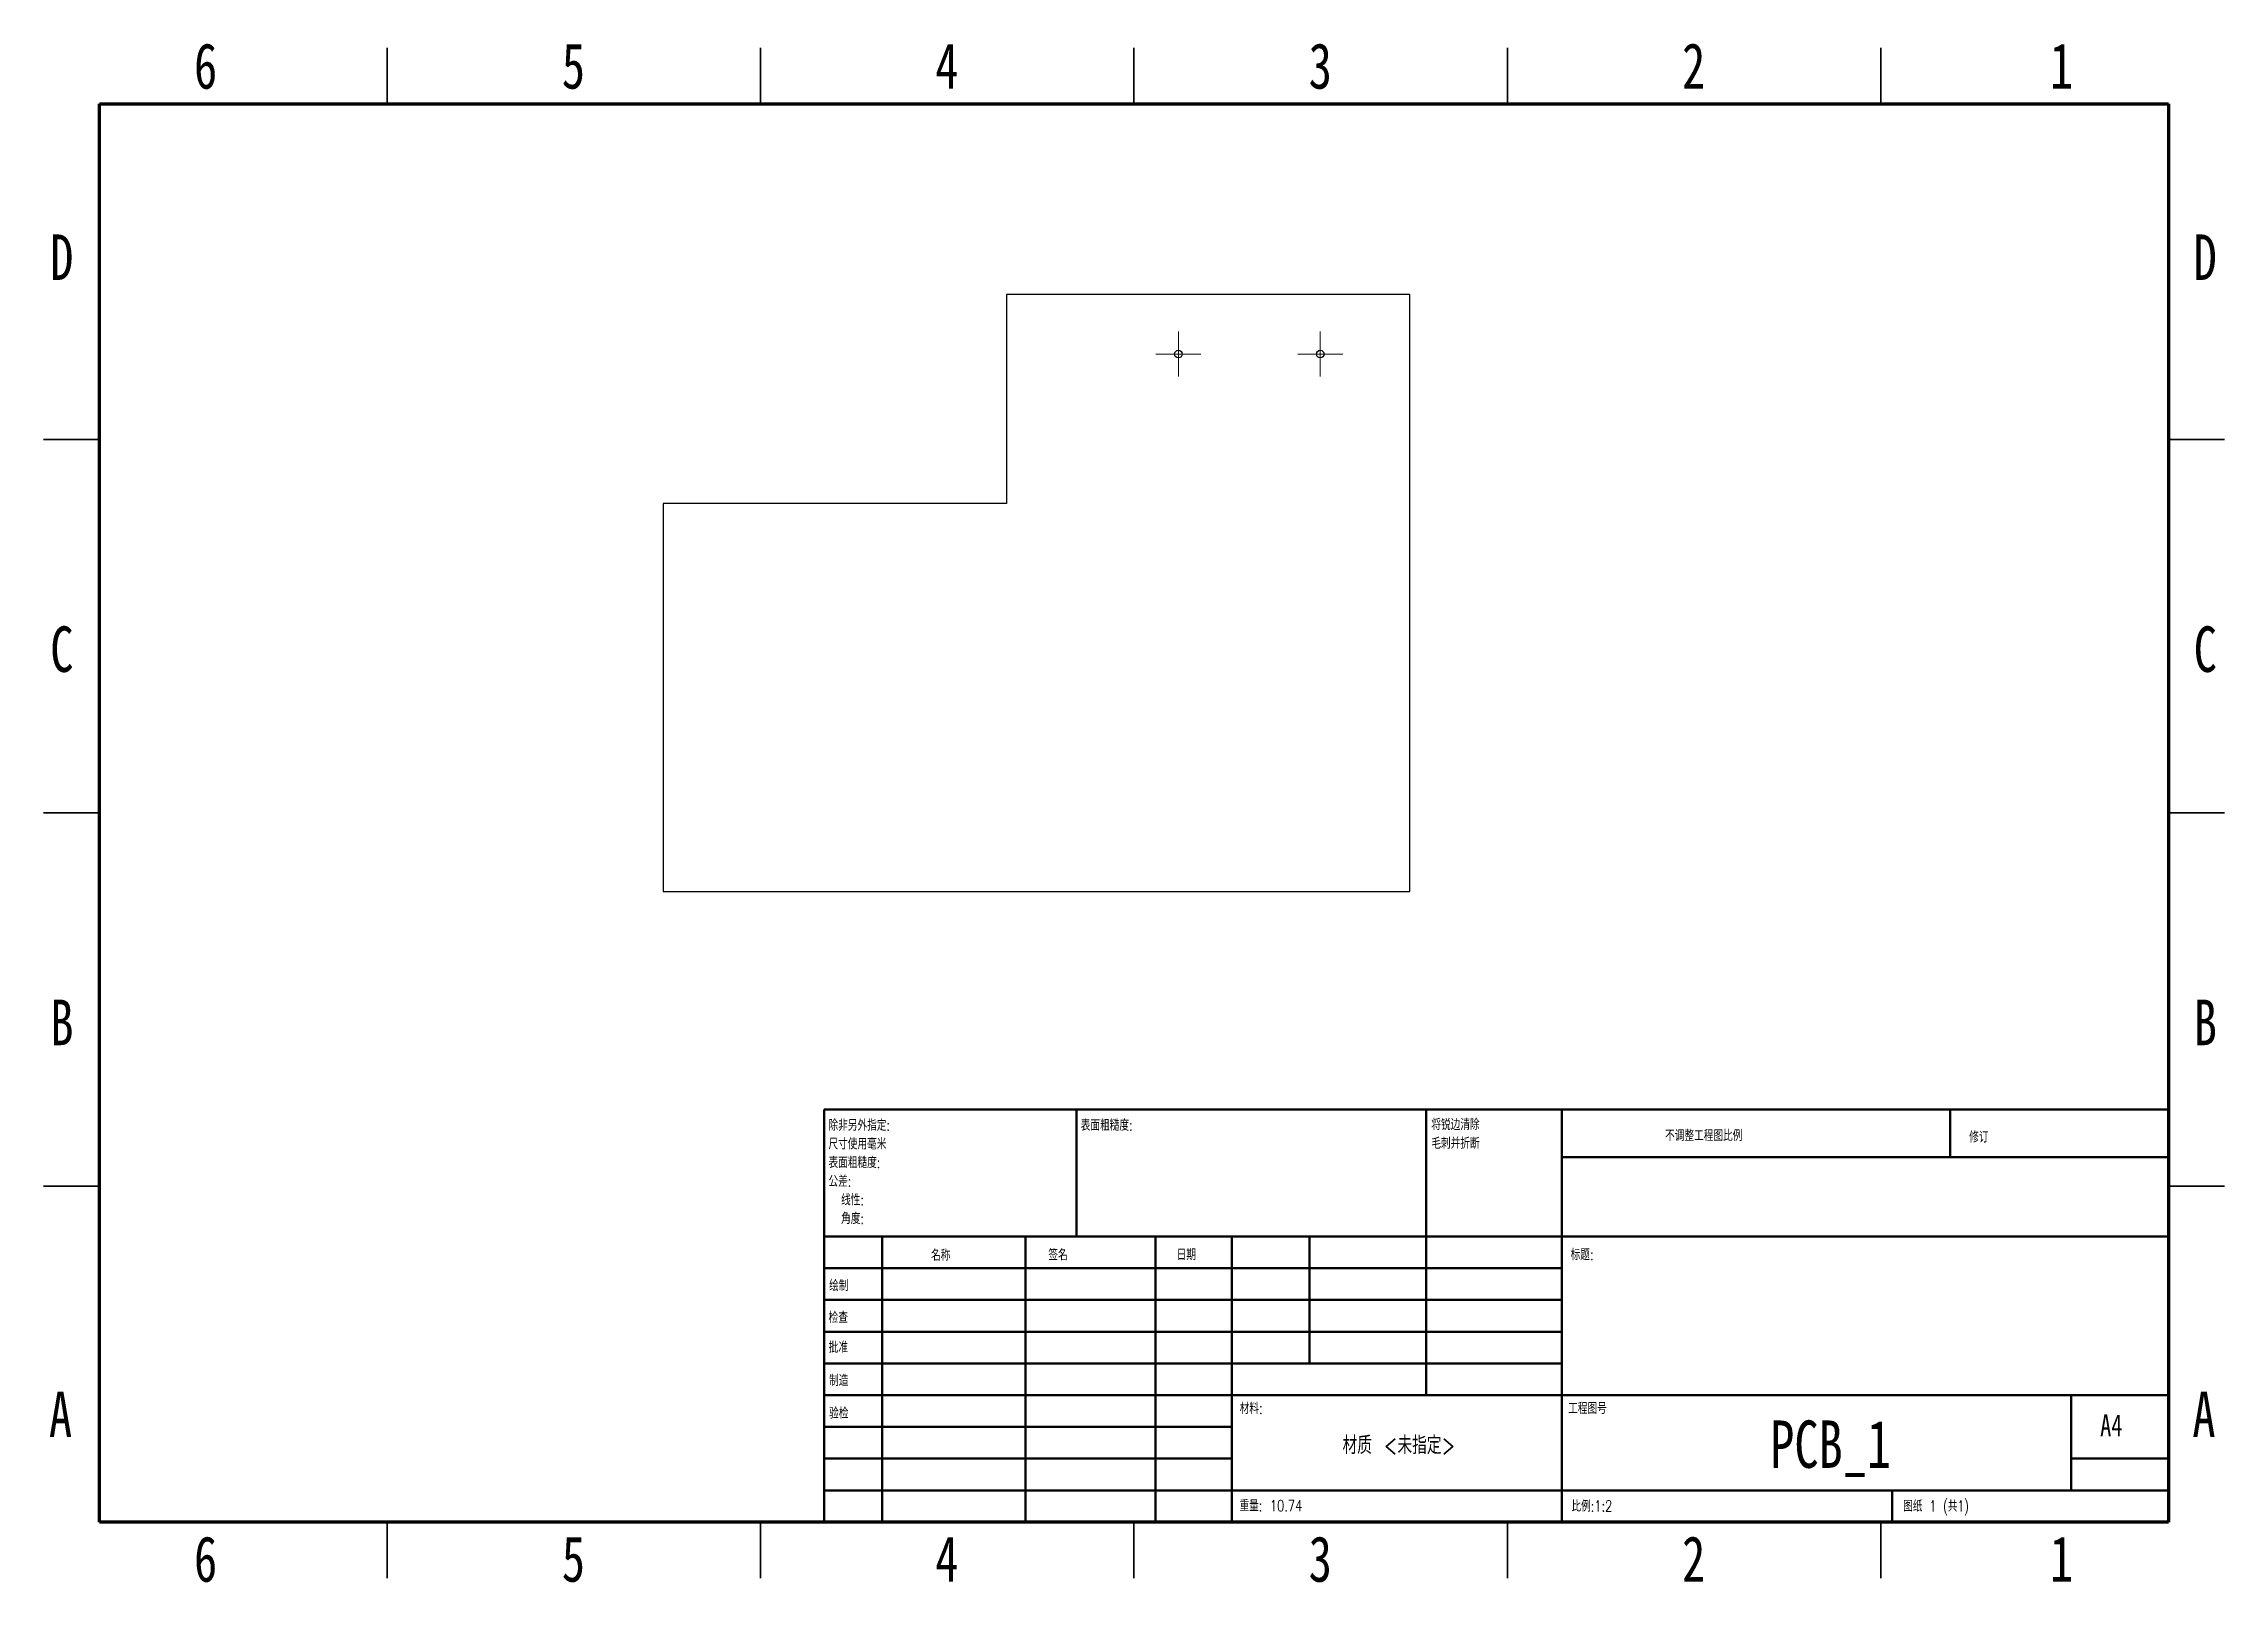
# Model space of a CAD drawing. Header units: millimetres. Extents: x 2 to 294, y 2 to 208.
import ezdxf

# ---------------------------------------------------------------- set-up
doc = ezdxf.new("R2010")
doc.units = ezdxf.units.MM
doc.styles.add('SLDTEXTSTYLE0', font='TXT', dxfattribs={"width": 0.75})
doc.styles.add('SLDTEXTSTYLE1', font='TXT', dxfattribs={"width": 0.75, "bigfont": 'bigfont'})
doc.styles.add('SLDTEXTSTYLE2', font='TXT', dxfattribs={"width": 0.694444, "bigfont": 'bigfont'})

# ---------------------------------------------------------------- blocks, each defined once
blk = doc.blocks.new('SW_CENTERMARKSYMBOL_0')
at = {"color": 0, "linetype": 'Continuous', "lineweight": 18}
for p, q in [((0, 2.5), (0, 3)), ((-2.5, 0), (-3, 0)), ((0, 0), (-2.5, 0)), ((0, 0), (0, 2.5)), ((0, 0), (0, -2.5)), ((0, 0), (2.5, 0)), ((2.5, 0), (3, 0)), ((0, -2.5), (0, -3))]:
    blk.add_line(p, q, dxfattribs=at)
blk = doc.blocks.new('SW_CENTERMARKSYMBOL_1')
at = {"color": 0, "linetype": 'Continuous', "lineweight": 18}
for p, q in [((0, 2.5), (0, 3)), ((-2.5, 0), (-3, 0)), ((0, 0), (-2.5, 0)), ((0, 0), (0, 2.5)), ((0, 0), (0, -2.5)), ((0, 0), (2.5, 0)), ((2.5, 0), (3, 0)), ((0, -2.5), (0, -3))]:
    blk.add_line(p, q, dxfattribs=at)

msp = doc.modelspace()

# ---------------------------------------------------------------- linework, layer by layer
at = {"color": 7, "linetype": 'Continuous', "lineweight": 35}
for p, q in [((48.5, 200), (48.5, 207.5)), ((98.5, 200), (98.5, 207.5)), ((148.5, 207.5), (148.5, 200)), ((148.5, 200), (148.5, 207.5)), ((198.5, 200), (198.5, 207.5)), ((248.5, 200), (248.5, 207.5)), ((10, 155), (2.5, 155)), ((287, 155), (294.5, 155)), ((2.5, 105), (10, 105)), ((10, 105), (2.5, 105)), ((294.5, 105), (287, 105)), ((287, 105), (294.5, 105)), ((10, 55), (2.5, 55)), ((287, 55), (294.5, 55)), ((48.5, 10), (48.5, 2.5)), ((98.5, 10), (98.5, 2.5)), ((148.5, 2.5), (148.5, 10)), ((148.5, 10), (148.5, 2.5)), ((198.5, 10), (198.5, 2.5)), ((248.5, 10), (248.5, 2.5))]:
    msp.add_line(p, q, dxfattribs=at)
at = {"color": 7, "linetype": 'Continuous', "lineweight": 70}
for p, q in [((10, 10), (10, 200)), ((10, 200), (287, 200)), ((287, 200), (287, 10)), ((287, 10), (10, 10))]:
    msp.add_line(p, q, dxfattribs=at)
at = {"color": 7, "linetype": 'Continuous', "lineweight": 25}
for p, q in [((131.44, 174.46), (131.44, 146.46)), ((185.44, 174.46), (131.44, 174.46)), ((185.44, 94.46), (185.44, 174.46)), ((85.44, 146.46), (85.44, 94.46)), ((131.44, 146.46), (85.44, 146.46)), ((85.44, 94.46), (185.44, 94.46))]:
    msp.add_line(p, q, dxfattribs=at)
at = {"color": 7, "linetype": 'Continuous', "lineweight": 50}
for p, q in [((107, 65.25), (287, 65.25)), ((107, 65.25), (107, 10)), ((140.8, 48.25), (140.8, 65.25)), ((187.6, 65.25), (187.6, 27)), ((205.8, 65.25), (205.8, 10)), ((257.8, 58.88), (257.8, 65.25)), ((287, 58.88), (205.8, 58.88)), ((287, 48.25), (107, 48.25)), ((114.8, 48.25), (114.8, 10)), ((133.99, 48.25), (133.99, 10)), ((151.4, 48.25), (151.4, 10)), ((161.6, 10), (161.6, 48.25)), ((172, 31.25), (172, 48.25)), ((205.8, 44), (107, 44)), ((205.8, 39.75), (107, 39.75)), ((205.8, 35.5), (107, 35.5)), ((205.8, 31.25), (107, 31.25)), ((161.6, 27), (107, 27)), ((161.6, 27), (287, 27)), ((274, 14.25), (274, 27)), ((161.6, 22.75), (107, 22.75)), ((161.6, 18.5), (107, 18.5)), ((287, 18.5), (274, 18.5)), ((107, 14.25), (287, 14.25)), ((250, 10), (250, 14.25))]:
    msp.add_line(p, q, dxfattribs=at)
at = {"color": 7, "linetype": 'Continuous', "lineweight": 25}
for centre in [(154.44, 166.46), (173.44, 166.46)]:
    msp.add_circle(centre, 0.5, dxfattribs=at)

# ---------------------------------------------------------------- block references
at = {"color": 7, "linetype": 'Continuous', "lineweight": 0}
for name, p in [('SW_CENTERMARKSYMBOL_1', (154.44, 166.46)), ('SW_CENTERMARKSYMBOL_0', (173.44, 166.46))]:
    msp.add_blockref(name, p, dxfattribs=at)

# ---------------------------------------------------------------- texts
for s, insert, char_height, attachment_point, style in [('6', (24.19, 208.11), 6.1, 2, 'SLDTEXTSTYLE0'), ('5', (73.44, 208.11), 6.1, 2, 'SLDTEXTSTYLE0'), ('4', (123.44, 208.11), 6.1, 2, 'SLDTEXTSTYLE0'), ('3', (173.44, 208.11), 6.1, 2, 'SLDTEXTSTYLE0'), ('2', (223.44, 208.11), 6.1, 2, 'SLDTEXTSTYLE0'), ('1', (272.69, 208.11), 6.1, 2, 'SLDTEXTSTYLE0'), ('D', (4.93, 182.48), 6.1, 2, 'SLDTEXTSTYLE0'), ('D', (291.93, 182.48), 6.1, 2, 'SLDTEXTSTYLE0'), ('C', (4.94, 129.98), 6.1, 2, 'SLDTEXTSTYLE0'), ('C', (291.94, 129.98), 6.1, 2, 'SLDTEXTSTYLE0'), ('B', (4.95, 79.98), 6.1, 2, 'SLDTEXTSTYLE0'), ('B', (291.95, 79.98), 6.1, 2, 'SLDTEXTSTYLE0'), ('尺寸使用毫米', (107.59, 61.42), 1.5, 1, 'SLDTEXTSTYLE1'), ('除非另外指定:', (107.59, 63.92), 1.5, 1, 'SLDTEXTSTYLE1'), ('表面粗糙度:', (141.37, 63.92), 1.5, 1, 'SLDTEXTSTYLE1'), ('将锐边清除', (188.31, 64), 1.5, 1, 'SLDTEXTSTYLE1'), ('毛刺并折断', (188.31, 61.5), 1.5, 1, 'SLDTEXTSTYLE1'), ('不调整工程图比例', (219.61, 62.53), 1.5, 1, 'SLDTEXTSTYLE1'), ('修订', (260.33, 62.33), 1.5, 1, 'SLDTEXTSTYLE1'), ('表面粗糙度:', (107.59, 58.92), 1.5, 1, 'SLDTEXTSTYLE1'), ('公差:', (107.59, 56.42), 1.5, 1, 'SLDTEXTSTYLE1'), ('线性:', (109.28, 53.92), 1.5, 1, 'SLDTEXTSTYLE1'), ('角度:', (109.28, 51.42), 1.5, 1, 'SLDTEXTSTYLE1'), ('签名', (137.03, 46.56), 1.5, 1, 'SLDTEXTSTYLE1'), ('标题:', (206.96, 46.58), 1.5, 1, 'SLDTEXTSTYLE1'), ('名称', (121.32, 46.5), 1.5, 1, 'SLDTEXTSTYLE1'), ('日期', (154.21, 46.58), 1.5, 1, 'SLDTEXTSTYLE1'), ('绘制', (107.68, 42.43), 1.5, 1, 'SLDTEXTSTYLE1'), ('检查', (107.62, 38.15), 1.5, 1, 'SLDTEXTSTYLE1'), ('批准', (107.62, 34.18), 1.5, 1, 'SLDTEXTSTYLE1'), ('制造', (107.68, 29.73), 1.5, 1, 'SLDTEXTSTYLE1'), ('A', (4.76, 27.48), 6.1, 2, 'SLDTEXTSTYLE0'), ('A', (291.76, 27.48), 6.1, 2, 'SLDTEXTSTYLE0'), ('验检', (107.68, 25.35), 1.5, 1, 'SLDTEXTSTYLE1'), ('材料:', (162.65, 25.99), 1.5, 1, 'SLDTEXTSTYLE1'), ('工程图号', (206.63, 25.99), 1.5, 1, 'SLDTEXTSTYLE1'), ('PCB_1', (241.78, 23.61), 6.35, 2, 'SLDTEXTSTYLE0'), ('A4', (277.87, 24.41), 2.91, 1, 'SLDTEXTSTYLE0'), ('材质 <未指定>', (183.97, 21.49), 2.381, 2, 'SLDTEXTSTYLE1'), ('重量: 10.74', (162.62, 12.95), 1.499, 1, 'SLDTEXTSTYLE1'), ('比例:1:2', (207.07, 12.9), 1.5, 1, 'SLDTEXTSTYLE1'), ('图纸 1 (共1)', (251.48, 12.9), 1.5, 1, 'SLDTEXTSTYLE2'), ('6', (24.19, 8.11), 6.1, 2, 'SLDTEXTSTYLE0'), ('5', (73.44, 8.11), 6.1, 2, 'SLDTEXTSTYLE0'), ('4', (123.44, 8.11), 6.1, 2, 'SLDTEXTSTYLE0'), ('3', (173.44, 8.11), 6.1, 2, 'SLDTEXTSTYLE0'), ('2', (223.44, 8.11), 6.1, 2, 'SLDTEXTSTYLE0'), ('1', (272.69, 8.11), 6.1, 2, 'SLDTEXTSTYLE0')]:
    msp.add_mtext(s, dxfattribs=dict(at, insert=insert, char_height=char_height, attachment_point=attachment_point, style=style))

doc.saveas('drawing.dxf')
